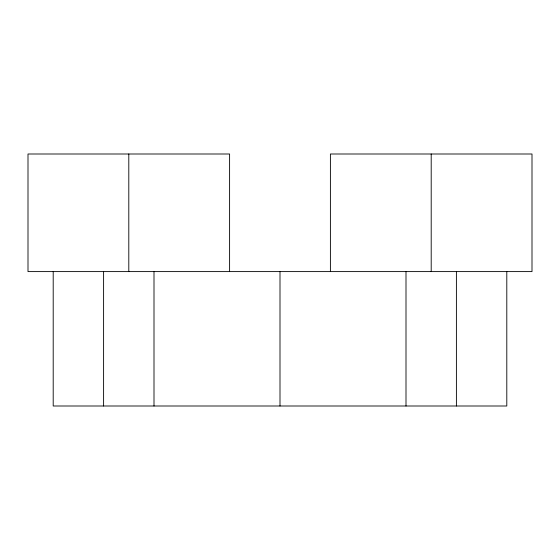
<?xml version="1.0" encoding="UTF-8"?>
<svg xmlns="http://www.w3.org/2000/svg" width="560" height="560" viewBox="0 0 560 560"><rect width="100%" height="100%" fill="white"/><g stroke="black" fill="none" stroke-linecap="round" stroke-linejoin="round"><path stroke-width="0.84" d="M506.8 271.6L506.8 406L53.2 406L53.2 271.6M456.4 271.6L456.4 406M431.2 154L431.2 271.6M406 271.6L406 406M330.4 271.6L330.4 154L532 154L532 271.6L28 271.6L28 154L229.6 154L229.6 271.6M280 271.6L280 406M154 271.6L154 406M128.8 154L128.8 271.6M103.6 271.6L103.6 406"/></g></svg>
